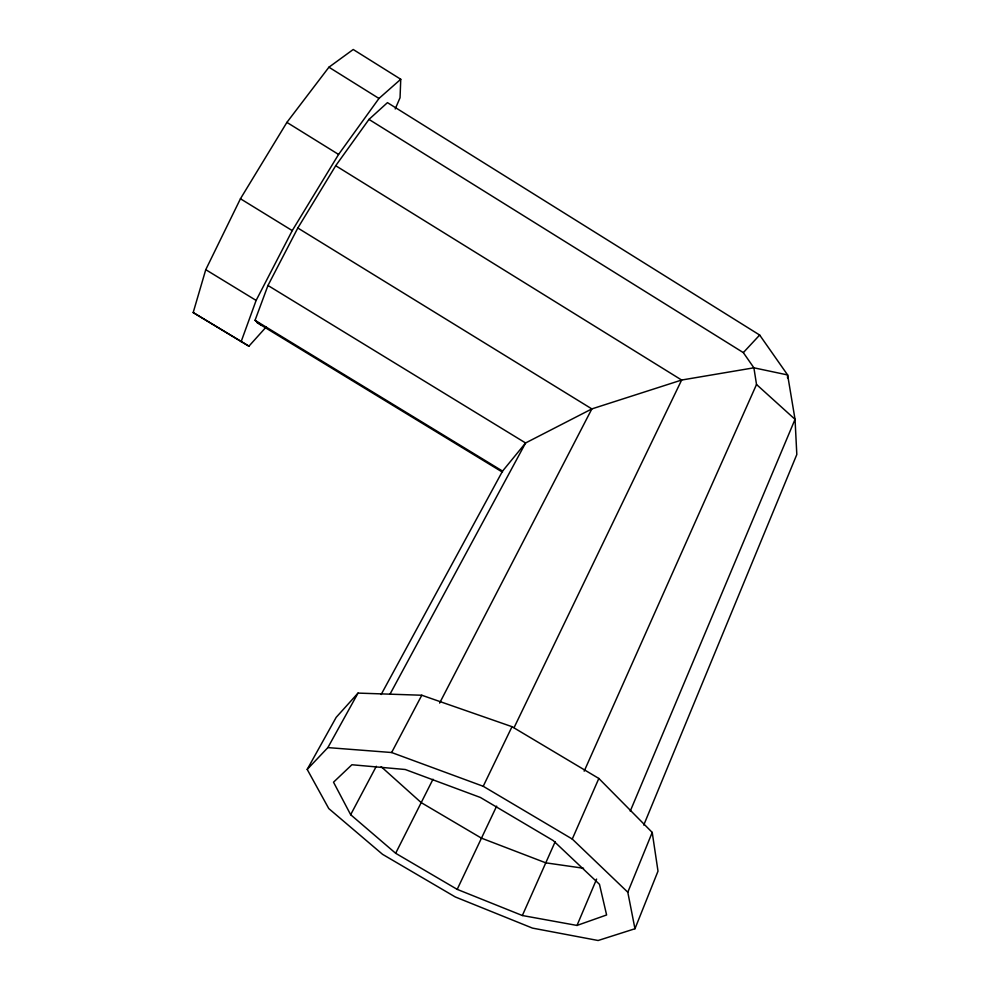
<?xml version="1.0" encoding="UTF-8"?>
<svg xmlns="http://www.w3.org/2000/svg" width="990" height="990" viewBox="0 0 990 990"><rect width="100%" height="100%" fill="white"/><g stroke="black" fill="none" stroke-linecap="round" stroke-linejoin="round"><path stroke-width="1.49" d="M787.533 377.933L787.619 374.95L759.664 335.041L387.461 102.638L368.973 119.406L335.709 165.714L297.817 228.009L267.968 285.466L255.049 320.314L260.952 325.029M266.236 326.935L248.923 346.178L193.186 312.555L205.759 269.676L240.446 198.755L286.902 122.389L328.928 67.209L353.22 49.5L400.752 79.262L400.047 97.725L395.22 108.95M241.127 341.699L256.125 300.416L292.248 230.608L338.58 154.44L378.96 98.456L400.752 79.262M634.961 928.744L658.004 871.151L652.224 832.429L598.839 778.462L512.016 726.685L421.789 695.24L358.021 693.099L336.179 717.354L307.197 769.403L328.779 808.582L382.561 854.333L455.276 896.952L532.447 928.1L598.121 940.5L634.961 928.744L627.796 892.225L652.224 832.429M643.748 825.078L796.814 454.509L795.044 419.339L787.619 374.95L753.897 367.81L681.64 380.036L591.847 408.907L525.591 442.976L502.561 471.104L381.162 694.51M630.234 811.169L795.044 419.339L756.521 384.491L753.897 367.81L743.329 352.613L368.973 119.406M577.009 925.44L606.61 914.97L599.47 884.305L553.237 840.584L480.397 797.47L405.244 769.502L351.896 764.75L333.519 782.199L350.658 814.708L395.654 853.281L457.194 889.366L522.349 915.515L577.009 925.44L596.611 879.071M627.796 892.225L572.269 839.05L598.839 778.462M584.174 771.185L756.521 384.491M522.349 915.515L555.192 841.673M457.194 889.366L496.658 806.12M514.082 727.613L681.64 380.036L335.709 165.714M307.197 769.403L327.863 747.599L391.632 752.524L483.219 786.283L512.016 726.685M395.654 853.281L433.001 779.241M439.622 703.073L591.847 408.907L297.817 228.009M391.632 752.524L421.789 695.24M350.658 814.708L376.311 766.285M390.134 693.928L525.591 442.976L267.968 285.466M327.863 747.599L358.021 693.099M743.329 352.613L759.664 335.041M583.556 868.255L545.775 862.835L481.462 838.159L421.208 802.618L381.162 766.681M193.186 312.555L248.923 346.178M483.219 786.283L572.269 839.05M255.049 320.314L502.561 471.104M257.053 322.641L502.45 472.143M205.759 269.676L256.125 300.416M240.446 198.755L292.248 230.608M286.902 122.389L338.58 154.44M328.928 67.209L378.96 98.456"/></g></svg>
